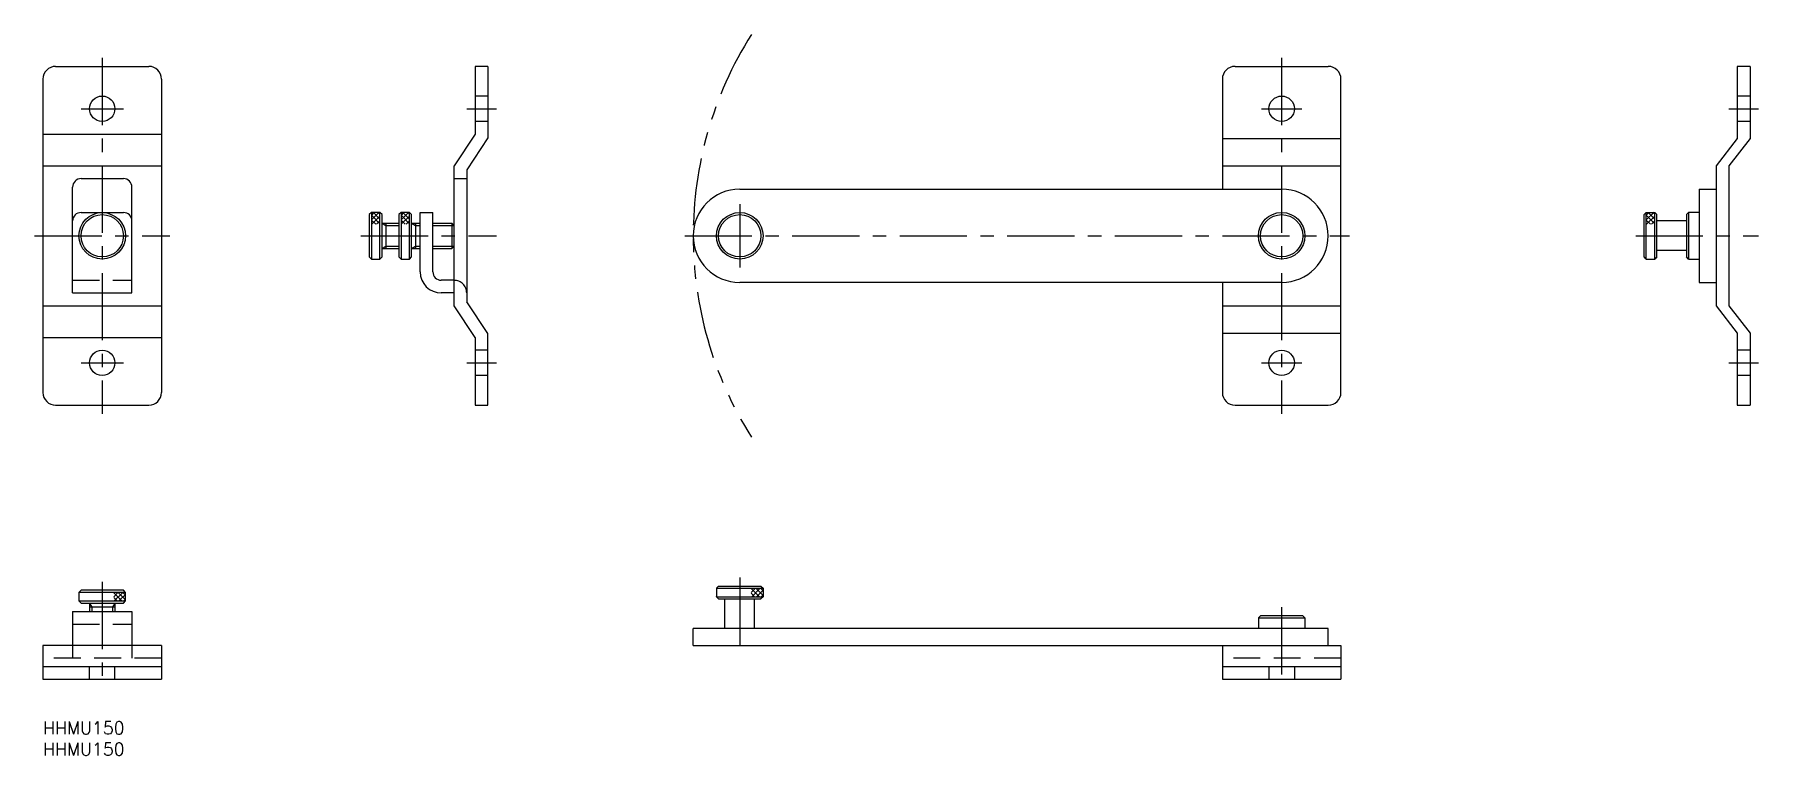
# Model space of a CAD drawing. Extents: x -2 to 405, y -8 to 162.
import ezdxf

# ---------------------------------------------------------------- set-up
doc = ezdxf.new("R2010")
doc.units = 0
doc.header["$LTSCALE"] = 0.5
for name, pattern in [('CENTER', [50.8, 31.75, -6.35, 6.35, -6.35]), ('DASHED', [19.05, 12.7, -6.35]), ('PHANTOM', [63.5, 31.75, -6.35, 6.35, -6.35, 6.35, -6.35])]:
    doc.linetypes.add(name, pattern=pattern)
doc.layers.get('0').update_dxf_attribs({"linetype": 'CONTINUOUS'})
for name, color, linetype in [('MSM_CENTER', 1, 'CENTER'), ('MSM_CONTINUOUS', 7, 'CONTINUOUS'), ('MSM_DASHED', 4, 'DASHED'), ('MSM_IMAGINARY', 6, 'PHANTOM'), ('MSM_NARROW', 5, 'CONTINUOUS'), ('MSM_PART_NUMBER', 7, 'CONTINUOUS')]:
    doc.layers.add(name, color=color, linetype=linetype)
doc.styles.get("Standard").update_dxf_attribs({"font": 'txt.shx', "height": 3, "bigfont": 'bigfont.shx'})

# ---------------------------------------------------------------- blocks, each defined once
blk = doc.blocks.new('*U1')
at = {"layer": 'MSM_PART_NUMBER'}
blk.add_text('HHMU150', height=3, dxfattribs=at).set_placement((0, -3))
blk = doc.blocks.new('*U2')
at = {"layer": 'MSM_PART_NUMBER'}
blk.add_text('HHMU150', height=3, dxfattribs=at).set_placement((0, -8))

msp = doc.modelspace()

# ---------------------------------------------------------------- linework, layer by layer
for p, q in [((164.58, 125.71), (292.58, 125.71)), ((292.58, 103.71), (164.58, 103.71)), ((159.08, 31.5), (159.58, 32)), ((159.08, 31.5), (159.08, 29.5)), ((159.08, 31.5), (170.08, 31.5)), ((159.12, 29.5), (159.08, 29.54)), ((159.58, 29), (159.08, 29.5)), ((159.08, 29.5), (170.08, 29.5)), ((159.58, 32), (169.58, 32)), ((159.58, 29), (169.58, 29)), ((161.08, 22), (161.08, 29)), ((168.08, 22), (168.08, 29)), ((169.58, 32), (170.08, 31.5)), ((170.08, 29.5), (169.58, 29)), ((170.08, 31.5), (170.08, 29.5)), ((153.58, 18), (153.58, 22)), ((303.58, 22), (153.58, 22)), ((153.58, 18), (306.58, 18))]:
    msp.add_line(p, q)
for radius in [5.5, 5]:
    msp.add_circle((164.58, 114.71), radius)
msp.add_arc((164.58, 114.71), 11, 90, 270)
at = {"layer": 'MSM_CENTER'}
for p, q in [((14, 156.71), (14, 72.71)), ((292.58, 156.71), (292.58, 72.71)), ((9, 144.71), (19, 144.71)), ((100.09, 144.71), (107.09, 144.71)), ((287.83, 144.71), (297.33, 144.71)), ((398.21, 144.71), (405.21, 144.71)), ((164.58, 122.21), (164.58, 107.21)), ((-2, 114.71), (30, 114.71)), ((75.09, 114.71), (107.09, 114.71)), ((151.58, 114.71), (308.58, 114.71)), ((376.21, 114.71), (405.21, 114.71)), ((9, 84.71), (19, 84.71)), ((100.09, 84.71), (107.09, 84.71)), ((287.83, 84.71), (297.33, 84.71)), ((398.21, 84.71), (405.21, 84.71)), ((14, 33), (14, 8)), ((164.58, 34), (164.58, 16)), ((292.58, 27), (292.58, 8))]:
    msp.add_line(p, q, dxfattribs=at)
at = {"layer": 'MSM_CONTINUOUS'}
for p, q in [((0, 151.71), (0, 77.71)), ((3, 154.71), (25, 154.71)), ((28, 151.71), (28, 77.71)), ((105.09, 154.71), (102.09, 154.71)), ((102.09, 154.71), (102.09, 138.71)), ((105.09, 154.71), (105.09, 137.81)), ((278.58, 151.71), (278.58, 125.71)), ((281.58, 154.71), (303.58, 154.71)), ((306.58, 77.71), (306.58, 151.71)), ((403.21, 154.71), (400.21, 154.71)), ((400.21, 154.71), (400.21, 137.71)), ((403.21, 154.71), (403.21, 137.71)), ((0, 138.71), (28, 138.71)), ((102.09, 138.71), (97.09, 131.21)), ((105.09, 137.81), (100.09, 130.31)), ((278.58, 137.71), (306.58, 137.71)), ((400.21, 137.71), (395.21, 131.21)), ((403.21, 137.71), (398.21, 131.21)), ((0, 131.21), (28, 131.21)), ((97.09, 98.21), (97.09, 131.21)), ((278.58, 131.21), (306.58, 131.21)), ((395.21, 131.21), (395.21, 98.21)), ((398.21, 131.21), (398.21, 98.21)), ((9, 128.21), (19, 128.21)), ((100.09, 130.31), (100.09, 99.12)), ((7, 101.21), (7, 126.21)), ((21, 101.21), (21, 126.21)), ((391.21, 125.71), (395.21, 125.71)), ((391.21, 125.71), (391.21, 103.71)), ((9, 120.21), (19, 120.21)), ((84.59, 120.21), (84.09, 119.71)), ((84.09, 119.71), (84.09, 109.71)), ((86.59, 120.21), (84.59, 120.21)), ((84.59, 120.21), (84.59, 109.21)), ((87.09, 119.71), (86.59, 120.21)), ((86.59, 109.21), (86.59, 120.21)), ((87.09, 109.71), (87.09, 119.71)), ((89.09, 120.21), (92.09, 120.21)), ((89.09, 106.21), (89.09, 120.21)), ((92.09, 106.21), (92.09, 120.21)), ((378.21, 119.71), (378.71, 120.21)), ((378.21, 109.71), (378.21, 119.71)), ((378.71, 120.21), (380.71, 120.21)), ((378.71, 109.21), (378.71, 120.21)), ((380.71, 120.21), (381.21, 119.71)), ((380.71, 109.21), (380.71, 120.21)), ((381.21, 109.71), (381.21, 119.71)), ((388.21, 118.21), (381.21, 118.21)), ((388.21, 119.71), (388.71, 120.21)), ((388.21, 119.71), (388.21, 109.71)), ((391.21, 120.21), (388.71, 120.21)), ((388.71, 120.21), (388.71, 109.21)), ((87.09, 117.71), (89.09, 117.71)), ((88.02, 117.71), (88.02, 111.71)), ((92.09, 117.71), (96.54, 117.71)), ((97.09, 117.17), (96.54, 117.71)), ((96.54, 117.71), (96.54, 111.71)), ((87.09, 111.71), (89.09, 111.71)), ((92.09, 111.71), (96.54, 111.71)), ((96.54, 111.71), (97.09, 112.26)), ((388.21, 111.21), (381.21, 111.21)), ((84.59, 109.21), (84.09, 109.71)), ((84.59, 109.21), (86.59, 109.21)), ((86.59, 109.21), (87.09, 109.71)), ((378.71, 109.21), (378.21, 109.71)), ((378.71, 109.21), (380.71, 109.21)), ((381.21, 109.71), (380.71, 109.21)), ((388.71, 109.21), (388.21, 109.71)), ((388.71, 109.21), (391.21, 109.21)), ((97.09, 104.21), (94.09, 104.21)), ((278.58, 103.71), (278.58, 77.71)), ((391.21, 103.71), (395.21, 103.71)), ((0, 98.21), (28, 98.21)), ((7, 101.21), (21, 101.21)), ((97.09, 101.21), (94.09, 101.21)), ((102.09, 90.71), (97.09, 98.21)), ((105.09, 91.62), (100.09, 99.12)), ((278.58, 98.21), (306.58, 98.21)), ((395.21, 98.21), (400.21, 91.71)), ((398.21, 98.21), (403.21, 91.71)), ((0.02, 90.71), (28, 90.71)), ((102.09, 90.71), (102.09, 74.71)), ((105.09, 74.71), (105.09, 91.62)), ((278.6, 91.71), (306.58, 91.71)), ((400.21, 91.71), (400.21, 74.71)), ((403.21, 91.71), (403.21, 74.71)), ((3, 74.71), (25, 74.71)), ((102.09, 74.71), (105.09, 74.71)), ((281.58, 74.71), (303.58, 74.71)), ((400.21, 74.71), (403.21, 74.71)), ((8.5, 30.5), (9, 31)), ((19.5, 30.5), (8.5, 30.5)), ((8.5, 30.5), (8.5, 28.5)), ((19, 31), (9, 31)), ((19.5, 30.5), (19, 31)), ((19.5, 28.5), (19.5, 30.5)), ((7, 26), (7, 18)), ((7, 26), (21, 26)), ((8.5, 28.5), (19.5, 28.5)), ((8.5, 28.5), (9, 28)), ((9, 28), (19, 28)), ((11, 28), (11, 26)), ((17, 27.06), (11, 27.06)), ((17, 28), (17, 26)), ((19, 28), (19.5, 28.5)), ((21, 26), (21, 18)), ((287.58, 25), (287.08, 24.5)), ((287.08, 24.5), (287.08, 22)), ((287.08, 24.5), (298.08, 24.5)), ((297.58, 25), (287.58, 25)), ((298.08, 24.5), (297.58, 25)), ((298.08, 24.5), (298.08, 22)), ((303.58, 18), (303.58, 22)), ((28, 18), (0, 18)), ((0, 18), (0, 10)), ((28, 18), (28, 10)), ((278.58, 18), (278.58, 10)), ((306.58, 18), (306.58, 10)), ((0, 13), (28, 13)), ((278.58, 13), (306.58, 13)), ((0, 10), (28, 10)), ((278.58, 10), (306.58, 10))]:
    msp.add_line(p, q, dxfattribs=at)
for centre, radius in [((14, 144.71), 3), ((292.58, 144.71), 3), ((14, 114.71), 5.5), ((14, 114.71), 5), ((292.58, 114.71), 5.5), ((292.58, 114.71), 5), ((14, 84.71), 3), ((292.58, 84.71), 3)]:
    msp.add_circle(centre, radius, dxfattribs=at)
for centre, radius, start, end in [((3, 151.71), 3, 90, 180), ((25, 151.71), 3, 0, 90), ((281.58, 151.71), 3, 90, 180), ((303.58, 151.71), 3, 0, 90), ((9, 126.21), 2, 90, 180), ((19, 126.21), 2, 0, 90), ((292.58, 114.71), 11, 270, 90), ((9, 118.21), 2, 90, 180), ((19, 118.21), 2, 0, 90), ((94.09, 106.21), 5, 180, 270), ((94.09, 106.21), 2, 180, 270), ((3, 77.71), 3, 180, 270), ((25, 77.71), 3, 270, 0), ((281.58, 77.71), 3, 180, 270), ((303.58, 77.71), 3, 270, 0)]:
    msp.add_arc(centre, radius, start, end, dxfattribs=at)
at = {"layer": 'MSM_DASHED'}
for p, q in [((105.09, 147.71), (102.09, 147.71)), ((403.21, 147.71), (400.21, 147.71)), ((105.09, 141.71), (102.09, 141.71)), ((403.21, 141.71), (400.21, 141.71)), ((97.09, 128.21), (100.09, 128.21)), ((7, 104.21), (21, 104.21)), ((105.09, 87.71), (102.09, 87.71)), ((403.21, 87.71), (400.21, 87.71)), ((105.09, 81.71), (102.09, 81.71)), ((403.21, 81.71), (400.21, 81.71)), ((7, 23), (21, 23)), ((7, 18), (7, 15)), ((21, 18), (21, 15)), ((28, 15), (0, 15)), ((11, 10), (11, 13)), ((17, 10), (17, 13)), ((306.58, 15), (278.58, 15)), ((289.58, 13), (289.58, 10)), ((295.58, 13), (295.58, 10))]:
    msp.add_line(p, q, dxfattribs=at)
msp.add_arc((97.09, 101.21), 3, 0, 90, dxfattribs=at)
at = {"layer": 'MSM_IMAGINARY'}
for p, q in [((77.59, 120.21), (77.09, 119.71)), ((77.09, 119.71), (77.09, 109.71)), ((77.59, 120.21), (77.59, 109.21)), ((79.59, 120.21), (77.59, 120.21)), ((79.32, 120.21), (77.59, 118.48)), ((78.19, 120.21), (77.59, 119.61)), ((79.59, 117.55), (77.59, 119.55)), ((78.59, 117.42), (77.59, 118.43)), ((79.59, 119.36), (77.65, 117.42)), ((79.59, 118.67), (78.04, 120.21)), ((79.59, 118.24), (78.77, 117.42)), ((79.59, 119.79), (79.17, 120.21)), ((79.59, 109.21), (79.59, 120.21)), ((80.09, 119.71), (79.59, 120.21)), ((80.09, 109.71), (80.09, 119.71)), ((80.09, 117.71), (81.02, 117.17)), ((80.09, 117.71), (84.09, 117.71)), ((81.02, 117.71), (81.02, 111.71)), ((81.02, 117.17), (84.09, 117.17)), ((80.09, 111.71), (81.02, 112.26)), ((80.09, 111.71), (84.09, 111.71)), ((81.02, 112.26), (84.09, 112.26)), ((77.59, 109.21), (77.09, 109.71)), ((77.59, 109.21), (79.59, 109.21)), ((79.59, 109.21), (80.09, 109.71))]:
    msp.add_line(p, q, dxfattribs=at)
msp.add_arc((242.58, 114.71), 89, 147.7229, 212.2771, dxfattribs=at)
at = {"layer": 'MSM_NARROW'}
for p, q in [((86.32, 120.21), (84.59, 118.48)), ((85.19, 120.21), (84.59, 119.61)), ((86.59, 117.55), (84.59, 119.55)), ((85.59, 117.42), (84.59, 118.43)), ((86.59, 119.36), (84.65, 117.42)), ((86.59, 118.67), (85.04, 120.21)), ((86.59, 118.24), (85.77, 117.42)), ((86.59, 119.79), (86.17, 120.21)), ((380.45, 120.21), (378.71, 118.48)), ((379.32, 120.21), (378.71, 119.61)), ((380.71, 117.55), (378.71, 119.55)), ((379.72, 117.42), (378.71, 118.43)), ((380.71, 119.36), (378.78, 117.42)), ((380.71, 118.67), (379.17, 120.21)), ((380.71, 118.24), (379.9, 117.42)), ((380.71, 119.79), (380.29, 120.21)), ((87.09, 117.71), (88.02, 117.17)), ((88.02, 117.17), (89.09, 117.17)), ((92.09, 117.17), (97.09, 117.17)), ((87.09, 111.71), (88.02, 112.26)), ((88.02, 112.26), (89.09, 112.26)), ((92.09, 112.26), (97.09, 112.26)), ((16.71, 29.5), (17.71, 30.5)), ((18.65, 28.5), (16.71, 30.44)), ((17.52, 28.5), (16.71, 29.31)), ((16.83, 28.5), (18.83, 30.5)), ((19.5, 28.77), (17.77, 30.5)), ((17.96, 28.5), (19.5, 30.04)), ((19.5, 29.89), (18.89, 30.5)), ((19.08, 28.5), (19.5, 28.92)), ((167.29, 30.5), (168.29, 31.5)), ((169.22, 29.5), (167.29, 31.44)), ((168.1, 29.5), (167.29, 30.31)), ((167.41, 29.5), (169.41, 31.5)), ((170.08, 29.77), (168.35, 31.5)), ((168.53, 29.5), (170.08, 31.04)), ((170.08, 30.89), (169.47, 31.5)), ((169.66, 29.5), (170.08, 29.92)), ((11, 28), (11.54, 27.06)), ((11.54, 27.06), (11.54, 26)), ((17, 28), (16.46, 27.06)), ((16.46, 27.06), (16.46, 26))]:
    msp.add_line(p, q, dxfattribs=at)

# ---------------------------------------------------------------- block references
at = {"layer": 'MSM_CONTINUOUS'}
for name in ['*U1', '*U2']:
    msp.add_blockref(name, (0, 0), dxfattribs=at)

doc.saveas('drawing.dxf')
